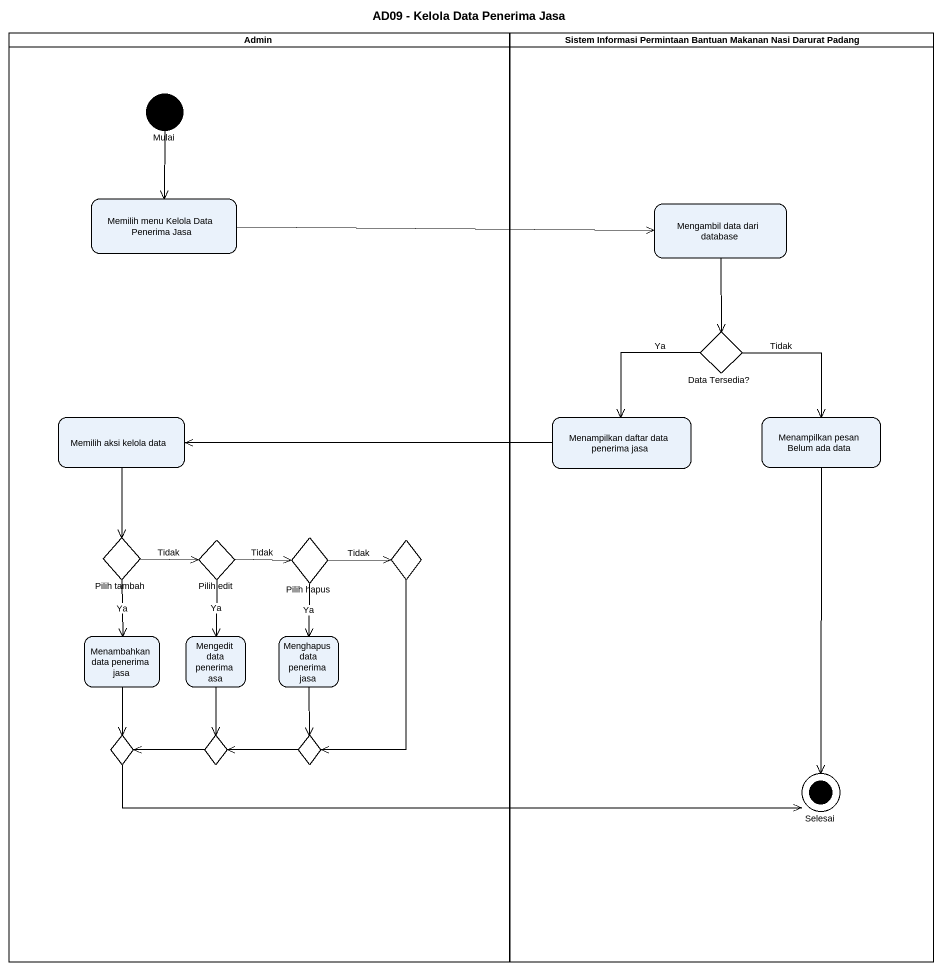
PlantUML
@startuml
title AD09 - Kelola Data Penerima Jasa
hide empty description
state Admin <<partition>> {
  state Mulai <<start>>
  state "Memilih menu Kelola Data Penerima Jasa" as Memilih_menu_Kelola_Data
  state "Memilih aksi kelola data" as Memilih_aksi_kelola_data
  state "Pilih tambah" as Pilih_tambah <<choice>>
  state "Pilih edit" as Pilih_edit <<choice>>
  state "Pilih hapus" as Pilih_hapus <<choice>>
  state choice1 <<choice>>
  state "Menambahkan data penerima jasa" as Menambahkan_data_penerima
  state "Mengedit data penerima asa" as Mengedit_data_penerima_asa
  state "Menghapus data penerima jasa" as Menghapus_data_penerima_jasa
  state choice2 <<choice>>
  state choice3 <<choice>>
  state choice4 <<choice>>
}
state "Sistem Informasi Permintaan Bantuan Makanan Nasi Darurat Padang" as Sistem_Informasi_Permintaan <<partition>> {
  state "Mengambil data dari database" as Mengambil_data_dari_database
  state "Data Tersedia?" as Data_Tersedia <<choice>>
  state "Menampilkan daftar data penerima jasa" as Menampilkan_daftar_data
  state "Menampilkan pesan Belum ada data" as Menampilkan_pesan_Belum_ada
  state Selesai <<end>>
}
Mulai --> Memilih_menu_Kelola_Data
Memilih_menu_Kelola_Data -right-> Mengambil_data_dari_database
Mengambil_data_dari_database --> Data_Tersedia
Data_Tersedia --> Menampilkan_daftar_data : Ya
Data_Tersedia --> Menampilkan_pesan_Belum_ada : Tidak
Memilih_aksi_kelola_data --> Pilih_tambah
Menampilkan_daftar_data -left-> Memilih_aksi_kelola_data
Menampilkan_pesan_Belum_ada --> Selesai
Pilih_tambah -right-> Pilih_edit : Tidak
Pilih_tambah --> Menambahkan_data_penerima : Ya
Pilih_edit -right-> Pilih_hapus : Tidak
Pilih_edit --> Mengedit_data_penerima_asa : Ya
Pilih_hapus -right-> choice1 : Tidak
Pilih_hapus --> Menghapus_data_penerima_jasa : Ya
choice1 --> choice4
Menambahkan_data_penerima --> choice2
Mengedit_data_penerima_asa --> choice3
Menghapus_data_penerima_jasa --> choice4
choice2 -right-> Selesai
choice3 -left-> choice2
choice4 -left-> choice3
@enduml
